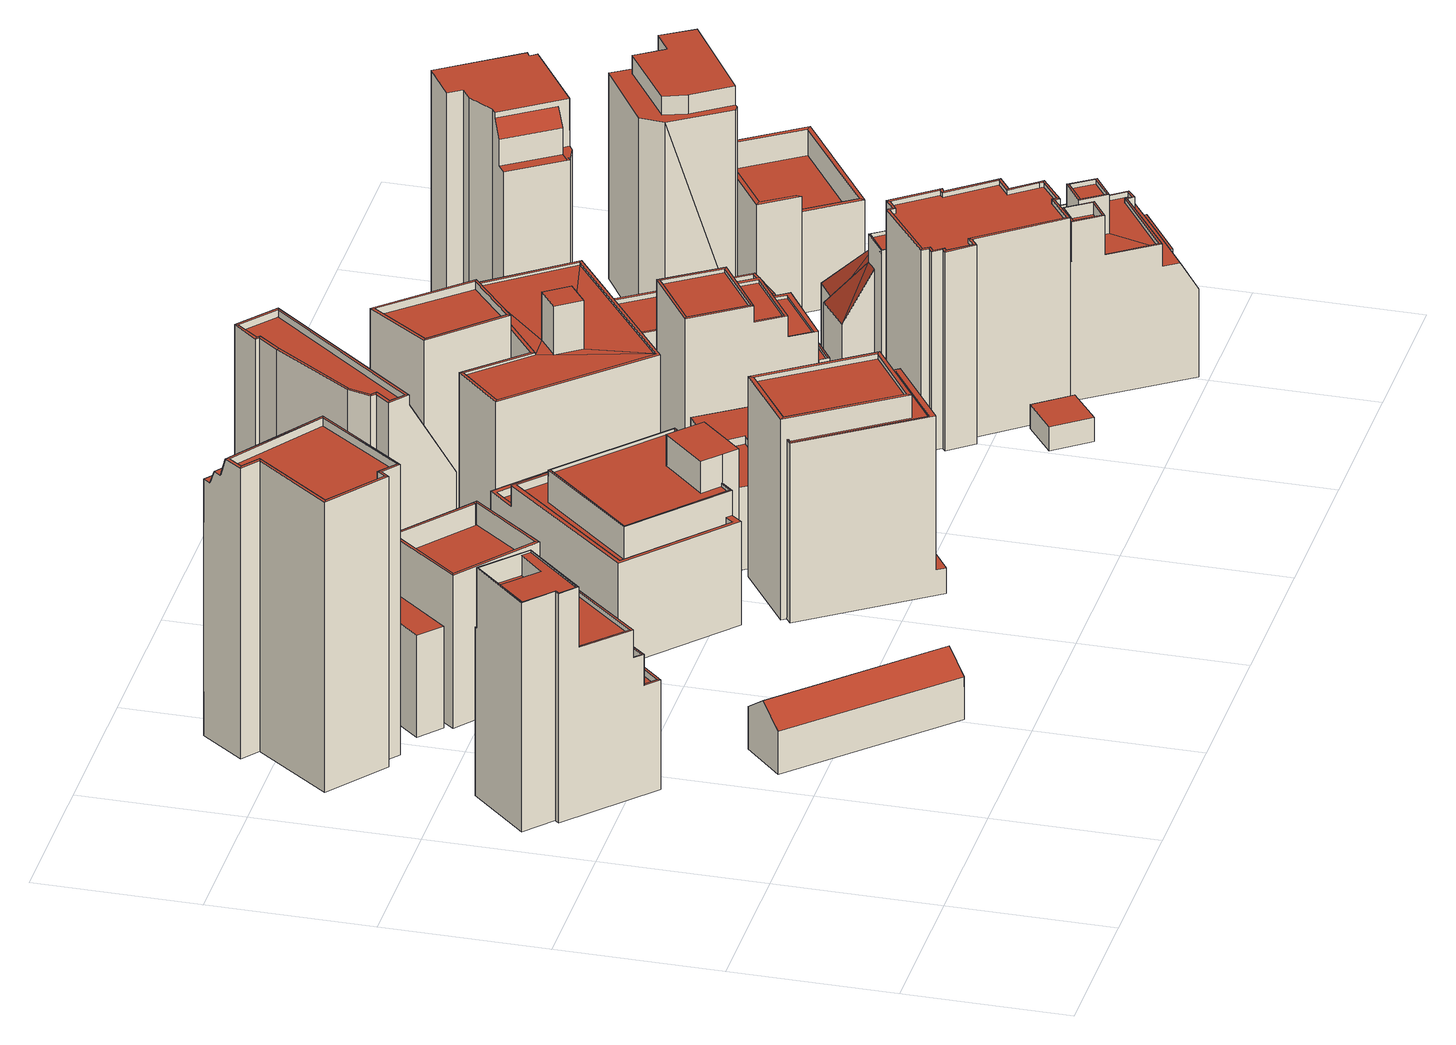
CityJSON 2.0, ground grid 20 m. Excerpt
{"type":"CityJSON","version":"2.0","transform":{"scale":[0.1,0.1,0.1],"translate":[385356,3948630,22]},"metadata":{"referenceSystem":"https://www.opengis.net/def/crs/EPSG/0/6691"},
"CityObjects":{
"building1":{"type":"Building","attributes":{"class":3002,"usage":401,"measuredHeight":20.7,"storeysAboveGround":6,"storeysBelowGround":1,"prefecture":13,"city":13103,"footprintArea":299.61,"fireproofType":1001,"coverageRatio":80,"floorAreaRatio":500,"surveyYear":2021,"urbanPlanType":21,"areaClassificationType":22,"landUseType":212,"districts":"10","detailedUsage":"1210","floodRisk_description":10,"floodRisk_rank":1,"floodRisk_depth":0.12,"floodRisk_adminType":2,"floodRisk_scale":2},"geometry":[{"type":"Solid","lod":"2","boundaries":[[[[0,1,2,3,4,5,6,7,8,9]],[[10,11,12,13,14,15,16]],[[17,18,19,20]],[[21,22,23,24]],[[25,26,27,28,29,30]],[[31,32,33,34]],[[35,36,23,22]],[[37,38,39,40]],[[24,41,42,21]],[[43,44,45,46]],[[47,48,49,50]],[[41,43,46,42]],[[39,38,51,52,53]],[[50,54,55,56,47]],[[57,58,59,60,61,62,63]],[[64,65,66,67,68,69,70,71]],[[72,37,40,73]],[[61,74,75,76,62]],[[77,78,79,80]],[[81,82,83,84,85,86,87,88]],[[89,75,74,80,79]],[[73,90,91,92,72]],[[44,36,35,45]],[[48,34,33,49]],[[38,9,8,51]],[[21,42,83,82]],[[40,39,71,70]],[[74,61,29,28]],[[73,40,70,69]],[[87,86,20,19]],[[62,76,15,14,32,31,63]],[[60,59,44,43,25,30]],[[61,60,30,29]],[[55,16,15,76,75,89,56]],[[24,23,3,2]],[[45,18,17,85,84,46]],[[90,73,69,68]],[[23,36,4,3]],[[33,32,14,13]],[[54,50,11,10]],[[22,21,82,81]],[[66,48,47,92,91,67]],[[39,53,64,71]],[[55,54,10,16]],[[42,46,84,83]],[[35,22,81,88]],[[53,52,65,64]],[[25,43,41,78,77,26]],[[37,0,9,38]],[[6,57,63,31,34,7]],[[72,1,0,37]],[[66,65,52,51,8,7,34,48]],[[45,35,88,87,19,18]],[[77,80,27,26]],[[49,33,13,12]],[[4,36,44,59,58,5]],[[50,49,12,11]],[[57,6,5,58]],[[91,90,68,67]],[[56,89,79,78,41,24,2,1,72,92,47]],[[86,85,17,20]],[[80,74,28,27]]]],"semantics":{"surfaces":[{"type":"GroundSurface"},{"type":"RoofSurface"},{"type":"WallSurface"}],"values":[[0,1,1,1,1,1,1,1,1,1,1,1,1,1,1,1,1,1,1,1,1,1,1,1,2,2,2,2,2,2,2,2,2,2,2,2,2,2,2,2,2,2,2,2,2,2,2,2,2,2,2,2,2,2,2,2,2,2,2,2,2,2]]}}]},
"building2":{"type":"Building","attributes":{"class":3001,"usage":422,"measuredHeight":5.8,"storeysAboveGround":1,"storeysBelowGround":0,"prefecture":13,"city":13103,"footprintArea":157.01,"fireproofType":1002,"coverageRatio":60,"floorAreaRatio":400,"surveyYear":2021,"urbanPlanType":21,"areaClassificationType":22,"landUseType":214,"districts":"6","detailedUsage":"1121","floodRisk_description":10,"floodRisk_rank":1,"floodRisk_depth":0.22,"floodRisk_adminType":2,"floodRisk_scale":2},"geometry":[{"type":"Solid","lod":"2","boundaries":[[[[93,94,95,96]],[[97,98,99,100]],[[101,102,99,98]],[[93,100,99,102,94]],[[101,95,94,102]],[[95,101,98,97,96]],[[100,93,96,97]]]],"semantics":{"surfaces":[{"type":"GroundSurface"},{"type":"RoofSurface"},{"type":"WallSurface"}],"values":[[0,1,1,2,2,2,2]]}}]},
"building3":{"type":"Building","attributes":{"class":3002,"usage":401,"measuredHeight":36.3,"storeysAboveGround":9,"storeysBelowGround":0,"prefecture":13,"city":13103,"footprintArea":231.7,"fireproofType":1001,"coverageRatio":80,"floorAreaRatio":500,"surveyYear":2021,"urbanPlanType":21,"areaClassificationType":22,"landUseType":212,"districts":"10","detailedUsage":"1210","floodRisk_description":10,"floodRisk_rank":1,"floodRisk_depth":0.48,"floodRisk_adminType":2,"floodRisk_scale":2},"geometry":[{"type":"Solid","lod":"2","boundaries":[[[[103,104,105,106,107,108,109,110]],[[111,112,113,114]],[[115,116,117]],[[111,118,112]],[[118,119,112]],[[120,121,122,123]],[[115,124,116]],[[116,124,125]],[[116,123,122,117]],[[126,127,128,129]],[[130,131,132,133,134,135,136,137]],[[120,138,139,121]],[[126,140,141,127]],[[142,125,119,118]],[[124,115,140]],[[141,140,115]],[[142,116,125]],[[129,128,139,138]],[[115,135,134,141]],[[143,114,144]],[[127,133,132,128]],[[103,110,140,126]],[[112,119,125]],[[112,125,144]],[[140,110,109]],[[121,130,137,122]],[[107,123,116,142,118,111,114,143,108]],[[139,131,130,121]],[[125,140,144]],[[109,108,143,144]],[[122,137,136,117]],[[104,103,126,129]],[[112,144,113]],[[128,132,131,139]],[[117,136,135,115]],[[114,113,144]],[[140,109,144]],[[141,134,133,127]],[[107,106,120,123]],[[105,104,129,138]],[[125,124,140]],[[106,105,138,120]]]],"semantics":{"surfaces":[{"type":"GroundSurface"},{"type":"RoofSurface"},{"type":"WallSurface"}],"values":[[0,1,1,1,1,1,1,1,1,1,1,1,1,1,1,1,1,1,2,2,2,2,2,2,2,2,2,2,2,2,2,2,2,2,2,2,2,2,2,2,2,2]]}}]},
"building4":{"type":"Building","attributes":{"class":9999,"usage":461,"measuredHeight":12.4,"storeysAboveGround":9999,"storeysBelowGround":9999,"prefecture":13,"city":13103,"footprintArea":-9999,"fireproofType":1011,"coverageRatio":80,"floorAreaRatio":500,"surveyYear":1,"urbanPlanType":21,"areaClassificationType":22,"landUseType":212,"districts":"10","detailedUsage":"0","floodRisk_description":10,"floodRisk_rank":1,"floodRisk_depth":0.09,"floodRisk_adminType":2,"floodRisk_scale":2},"geometry":[{"type":"Solid","lod":"2","boundaries":[[[[145,146,147,148,149]],[[150,151,152,153,154]],[[145,149,151,150]],[[147,146,154,153]],[[148,147,153,152]],[[149,148,152,151]],[[146,145,150,154]]]],"semantics":{"surfaces":[{"type":"GroundSurface"},{"type":"RoofSurface"},{"type":"WallSurface"}],"values":[[0,1,2,2,2,2,2]]}}]},
"building5":{"type":"Building","attributes":{"class":3002,"usage":401,"measuredHeight":16.7,"storeysAboveGround":5,"storeysBelowGround":0,"prefecture":13,"city":13103,"footprintArea":138.79,"fireproofType":1001,"coverageRatio":80,"floorAreaRatio":500,"surveyYear":2021,"urbanPlanType":21,"areaClassificationType":22,"landUseType":212,"districts":"10","detailedUsage":"1210","floodRisk_description":10,"floodRisk_rank":1,"floodRisk_depth":0.01,"floodRisk_adminType":2,"floodRisk_scale":2},"geometry":[{"type":"Solid","lod":"2","boundaries":[[[[155,156,157,158,159]],[[160,161,162,163]],[[164,165,166,167]],[[168,169,170,171,172]],[[167,166,173,174]],[[174,173,162,161]],[[160,163,165,164]],[[156,155,167,174]],[[155,159,164,167]],[[158,157,161,160]],[[166,165,170,169]],[[163,162,172,171]],[[159,158,160,164]],[[168,172,162,173]],[[165,163,171,170]],[[157,156,174,161]],[[169,168,173,166]]]],"semantics":{"surfaces":[{"type":"GroundSurface"},{"type":"RoofSurface"},{"type":"WallSurface"}],"values":[[0,1,1,1,1,1,1,2,2,2,2,2,2,2,2,2,2]]}}]},
"building6":{"type":"Building","attributes":{"class":3002,"usage":412,"measuredHeight":30.2,"storeysAboveGround":9,"storeysBelowGround":0,"prefecture":13,"city":13103,"footprintArea":281.82,"fireproofType":1001,"coverageRatio":80,"floorAreaRatio":500,"surveyYear":2021,"urbanPlanType":21,"areaClassificationType":22,"landUseType":211,"districts":"10","detailedUsage":"1320","floodRisk_description":10,"floodRisk_rank":1,"floodRisk_depth":0.01,"floodRisk_adminType":2,"floodRisk_scale":2},"geometry":[{"type":"Solid","lod":"2","boundaries":[[[[175,176,177,178,179,180,181,182,183,184]],[[185,186,187,188,189,190,191,192,193,194]],[[195,196,197,198]],[[199,200,201,202]],[[203,204,205,206]],[[207,208,209,210]],[[211,212,213,214]],[[206,205,212,211]],[[207,215,216,208]],[[217,198,197,218]],[[203,210,209,204]],[[214,213,196,195]],[[217,218,216,215]],[[178,177,203,206]],[[208,185,194,209]],[[202,214,195,199]],[[176,175,207,210]],[[183,182,198,217]],[[196,189,188,197]],[[209,194,193,204]],[[197,188,187,218]],[[205,192,191,212]],[[212,191,190,213]],[[175,184,215,207]],[[218,187,186,216]],[[198,182,181,200,199,195]],[[179,211,214,202,201,180]],[[177,176,210,203]],[[179,178,206,211]],[[204,193,192,205]],[[181,180,201,200]],[[216,186,185,208]],[[184,183,217,215]],[[213,190,189,196]]]],"semantics":{"surfaces":[{"type":"GroundSurface"},{"type":"RoofSurface"},{"type":"WallSurface"}],"values":[[0,1,1,1,1,1,1,1,1,1,1,1,1,2,2,2,2,2,2,2,2,2,2,2,2,2,2,2,2,2,2,2,2,2]]}}]},
"building7":{"type":"Building","attributes":{"class":3002,"usage":401,"measuredHeight":15.8,"storeysAboveGround":5,"storeysBelowGround":1,"prefecture":13,"city":13103,"footprintArea":468.01,"fireproofType":1001,"coverageRatio":60,"floorAreaRatio":400,"surveyYear":2021,"urbanPlanType":21,"areaClassificationType":22,"landUseType":212,"districts":"6","detailedUsage":"1210","floodRisk_description":10,"floodRisk_rank":1,"floodRisk_depth":0.01,"floodRisk_adminType":2,"floodRisk_scale":2},"geometry":[{"type":"Solid","lod":"2","boundaries":[[[[219,220,221,222,223,224]],[[225,226,227,228,229,230,231,232,233,234,235,236,237,238,239,240]],[[241,242,243,244,245,246,247,248]],[[249,250,251,252,253,254,255,256]],[[257,258,259,260]],[[261,262,263,264,265,266,267,268,269,270]],[[271,272,258,257]],[[273,274,275,276,277,278]],[[272,271,279,280]],[[281,282,283,284,285]],[[260,259,286,287]],[[286,288,289,287]],[[253,252,259,258]],[[244,277,276,245]],[[246,275,274,237,236,247]],[[221,220,225,240]],[[227,226,271,257,267,266]],[[231,262,261,232]],[[286,259,252,251]],[[235,287,289,282,281,224,223,248,247,236]],[[233,270,269,234]],[[257,260,268,267]],[[229,264,263,230]],[[280,279,285,284,256,255]],[[245,276,275,246]],[[227,266,265,228]],[[274,273,238,237]],[[240,239,242,241,222,221]],[[228,265,264,229]],[[219,279,271,226,225,220]],[[243,278,277,244]],[[230,263,262,231]],[[234,269,268,260,287,235]],[[273,278,243,242,239,238]],[[232,261,270,233]],[[272,280,255,254]],[[223,222,241,248]],[[288,286,251,250]],[[288,250,249,283,282,289]],[[254,253,258,272]],[[281,285,279,219,224]],[[284,283,249,256]]]],"semantics":{"surfaces":[{"type":"GroundSurface"},{"type":"RoofSurface"},{"type":"WallSurface"}],"values":[[0,1,1,1,1,1,1,1,1,1,1,1,2,2,2,2,2,2,2,2,2,2,2,2,2,2,2,2,2,2,2,2,2,2,2,2,2,2,2,2,2,2]]}}]},
"building8":{"type":"Building","attributes":{"class":3002,"usage":412,"measuredHeight":25.2,"storeysAboveGround":7,"storeysBelowGround":0,"prefecture":13,"city":13103,"footprintArea":206.18,"fireproofType":1001,"coverageRatio":60,"floorAreaRatio":400,"surveyYear":2021,"urbanPlanType":21,"areaClassificationType":22,"landUseType":211,"districts":"6","detailedUsage":"1320"},"geometry":[{"type":"Solid","lod":"2","boundaries":[[[[290,291,292,293,294,295,296,297,298,299]],[[300,301,302,303,304,305,306,307,308,309]],[[310,311,312,313,314,315]],[[316,317,318,319]],[[320,321,322,323]],[[324,325,326,327]],[[319,318,325,324]],[[328,329,330,331,332,333,334,335]],[[327,326,317,316]],[[296,295,328,335]],[[290,299,316,319]],[[310,315,302,301,324,327]],[[298,297,308,307]],[[300,309,334,333]],[[308,297,296,335,334,309]],[[303,314,313,304]],[[304,313,312,305]],[[325,323,322,326]],[[293,292,331,330]],[[305,312,311,306]],[[318,320,323,325]],[[295,294,329,328]],[[326,322,321,317]],[[302,315,314,303]],[[301,300,333,332,291,290,319,324]],[[316,299,298,307,306,311,310,327]],[[292,291,332,331]],[[317,321,320,318]],[[294,293,330,329]]]],"semantics":{"surfaces":[{"type":"GroundSurface"},{"type":"RoofSurface"},{"type":"WallSurface"}],"values":[[0,1,1,1,1,1,1,1,1,2,2,2,2,2,2,2,2,2,2,2,2,2,2,2,2,2,2,2,2]]}}]},
"building9":{"type":"Building","attributes":{"class":3002,"usage":413,"measuredHeight":11,"storeysAboveGround":4,"storeysBelowGround":0,"prefecture":13,"city":13103,"footprintArea":265.56,"fireproofType":1001,"coverageRatio":60,"floorAreaRatio":400,"surveyYear":2021,"urbanPlanType":21,"areaClassificationType":22,"landUseType":211,"districts":"6","detailedUsage":"1230"},"geometry":[{"type":"Solid","lod":"2","boundaries":[[[[336,337,338,339,340,341,342,343]],[[344,345,346,347]],[[348,349,350,351,352,353,354,355,356,357]],[[348,357,344,347]],[[349,348,347,346]],[[341,340,355,354]],[[336,343,352,351]],[[340,339,356,355]],[[337,336,351,350]],[[339,338,345,344,357,356]],[[343,342,353,352]],[[337,350,349,346,345,338]],[[342,341,354,353]]]],"semantics":{"surfaces":[{"type":"GroundSurface"},{"type":"RoofSurface"},{"type":"WallSurface"}],"values":[[0,1,1,2,2,2,2,2,2,2,2,2,2]]}}]},
"building10":{"type":"Building","attributes":{"class":3002,"usage":401,"measuredHeight":23.8,"storeysAboveGround":7,"storeysBelowGround":0,"prefecture":13,"city":13103,"footprintArea":110.88,"fireproofType":1001,"coverageRatio":60,"floorAreaRatio":400,"surveyYear":2021,"urbanPlanType":21,"areaClassificationType":22,"landUseType":212,"districts":"6","detailedUsage":"1210"},"geometry":[{"type":"Solid","lod":"2","boundaries":[[[[358,359,360,361]],[[362,363,364,365]],[[366,367,368,369]],[[370,371,372,373]],[[369,368,371,370]],[[373,372,367,366]],[[372,364,363,367]],[[358,361,370,373]],[[368,362,365,371]],[[371,365,364,372]],[[361,360,369,370]],[[366,369,360,359]],[[359,358,373,366]],[[367,363,362,368]]]],"semantics":{"surfaces":[{"type":"GroundSurface"},{"type":"RoofSurface"},{"type":"WallSurface"}],"values":[[0,1,1,1,1,1,2,2,2,2,2,2,2,2]]}}]},
"building11":{"type":"Building","attributes":{"class":3002,"usage":401,"measuredHeight":19.7,"storeysAboveGround":5,"storeysBelowGround":0,"prefecture":13,"city":13103,"footprintArea":479.63,"fireproofType":1001,"coverageRatio":60,"floorAreaRatio":400,"surveyYear":2021,"urbanPlanType":21,"areaClassificationType":22,"landUseType":212,"districts":"6","detailedUsage":"1210"},"geometry":[{"type":"Solid","lod":"2","boundaries":[[[[374,375,376,377,378,379,380,381,382,383]],[[384,385,386,387]],[[388,389,390,391]],[[392,393,394,395,396,397]],[[398,399,400,401]],[[402,387,386,403]],[[402,403,404]],[[384,405,406,385]],[[407,391,390,408,409,410]],[[411,412,413,402,404,406]],[[414,415,416,417,418,419,420,421]],[[388,396,395,389]],[[410,409,393,392]],[[406,404,385]],[[378,377,408,390]],[[392,397,405,384]],[[407,402,413]],[[382,381,419,418]],[[402,407,410,387]],[[384,387,410,392]],[[401,386,385,398]],[[411,406,396,388]],[[399,404,403,400]],[[391,407,413,412]],[[421,420,393,409]],[[390,389,379,378]],[[389,395,380,379]],[[415,375,374,416]],[[388,391,412,411]],[[403,386,401,400]],[[395,394,419,381,380]],[[397,396,406,405]],[[385,404,399,398]],[[394,393,420,419]],[[376,375,415,414]],[[421,409,408,377,376,414]],[[383,382,418,417]],[[374,383,417,416]]]],"semantics":{"surfaces":[{"type":"GroundSurface"},{"type":"RoofSurface"},{"type":"WallSurface"}],"values":[[0,1,1,1,1,1,1,1,1,1,1,1,1,1,2,2,2,2,2,2,2,2,2,2,2,2,2,2,2,2,2,2,2,2,2,2,2,2]]}}]},
"building12":{"type":"Building","attributes":{"class":3002,"usage":412,"measuredHeight":21,"storeysAboveGround":7,"storeysBelowGround":0,"prefecture":13,"city":13103,"footprintArea":157.37,"fireproofType":1001,"coverageRatio":60,"floorAreaRatio":400,"surveyYear":2021,"urbanPlanType":21,"areaClassificationType":22,"landUseType":211,"districts":"6","detailedUsage":"1320"},"geometry":[{"type":"Solid","lod":"2","boundaries":[[[[422,423,424,425]],[[426,427,428,429]],[[430,431,432,433,434,435,436,437]],[[438,439,440,441,442,443,444,445]],[[446,447,448,449,450,451,452,453]],[[454,455,456,457]],[[458,459,460,461]],[[457,456,459,458]],[[462,463,464,465]],[[466,467,468,469]],[[461,460,455,454]],[[470,471,472,473]],[[460,465,464,455]],[[459,462,465,460]],[[444,453,452,437,436,454,457,425,424,445]],[[432,468,467,433]],[[461,432,431]],[[451,473,472,448,447,430,437,452]],[[448,472,471,449]],[[442,426,429,443]],[[457,458,422,425]],[[461,435,432]],[[433,467,466,434]],[[443,429,428,440,439,446,453,444]],[[455,464,463,456]],[[450,470,473,451]],[[434,466,469,435]],[[441,427,426,442]],[[449,471,470,450]],[[424,423,438,445]],[[456,463,462,459]],[[454,436,435,461]],[[468,435,469]],[[440,428,427,441]],[[439,438,423,422,458,461,431,430,447,446]],[[468,432,435]]]],"semantics":{"surfaces":[{"type":"GroundSurface"},{"type":"RoofSurface"},{"type":"WallSurface"}],"values":[[0,1,1,1,1,1,1,1,1,1,1,1,2,2,2,2,2,2,2,2,2,2,2,2,2,2,2,2,2,2,2,2,2,2,2,2]]}}]},
"building13":{"type":"Building","attributes":{"class":9999,"usage":461,"measuredHeight":-9999,"storeysAboveGround":9999,"storeysBelowGround":9999,"prefecture":13,"city":13103,"footprintArea":-9999,"fireproofType":1011,"coverageRatio":60,"floorAreaRatio":400,"surveyYear":1,"urbanPlanType":21,"areaClassificationType":22,"landUseType":211,"districts":"6","detailedUsage":"0"},"geometry":[{"type":"Solid","lod":"2","boundaries":[[[[474,475,476,477]],[[478,479,480,481]],[[477,476,481,480]],[[474,477,480,479]],[[476,475,478,481]],[[475,474,479,478]]]],"semantics":{"surfaces":[{"type":"GroundSurface"},{"type":"RoofSurface"},{"type":"WallSurface"}],"values":[[0,1,2,2,2,2]]}}]},
"building14":{"type":"Building","attributes":{"class":3002,"usage":412,"measuredHeight":24.8,"storeysAboveGround":8,"storeysBelowGround":0,"prefecture":13,"city":13103,"footprintArea":273.54,"fireproofType":1001,"coverageRatio":60,"floorAreaRatio":400,"surveyYear":2021,"urbanPlanType":21,"areaClassificationType":22,"landUseType":211,"districts":"6","detailedUsage":"1320"},"geometry":[{"type":"Solid","lod":"2","boundaries":[[[[482,483,484,485,486,487,488,489,490,491,492,493,494,495,496,497,498,499,500]],[[501,502,503,504]],[[504,503,505,506]],[[507,508,509,510,511,512,513,514,515,516,517,518,519,520,521,522,523,524,525]],[[526,527,528,529]],[[530,531,532,533]],[[534,535,536,537]],[[538,539,540,541]],[[542,543,544,545]],[[546,547,528,527]],[[542,548,549,543]],[[534,550,551,535]],[[552,553,547,546]],[[538,537,536,539]],[[541,540,554,555]],[[526,529,549,548]],[[556,557,551,550]],[[501,533,532,502]],[[552,506,505,553]],[[545,544,557,556]],[[530,555,554,531]],[[485,484,527,526]],[[486,485,526,548]],[[488,487,542,545]],[[539,515,514,540]],[[554,513,512,531]],[[529,523,522,549]],[[500,499,504,506]],[[528,524,523,529]],[[549,522,521,543]],[[503,509,508,505]],[[487,486,548,542]],[[482,500,506,552]],[[553,507,525,547]],[[543,521,520,544]],[[535,517,516,536]],[[536,516,515,539]],[[502,510,509,503]],[[490,489,556,550]],[[493,492,537,538]],[[544,520,519,557]],[[489,488,545,556]],[[532,511,510,502]],[[496,495,555,530]],[[531,512,511,532]],[[491,490,550,534]],[[494,493,538,541]],[[551,518,517,535]],[[547,525,524,528]],[[483,482,552,546]],[[540,514,513,554]],[[505,508,507,553]],[[498,497,533,501]],[[557,519,518,551]],[[484,483,546,527]],[[492,491,534,537]],[[497,496,530,533]],[[495,494,541,555]],[[499,498,501,504]]]],"semantics":{"surfaces":[{"type":"GroundSurface"},{"type":"RoofSurface"},{"type":"WallSurface"}],"values":[[0,1,1,1,1,1,1,1,1,1,1,1,1,1,1,1,1,1,1,1,1,2,2,2,2,2,2,2,2,2,2,2,2,2,2,2,2,2,2,2,2,2,2,2,2,2,2,2,2,2,2,2,2,2,2,2,2,2,2]]}}]},
"building15":{"type":"Building","attributes":{"class":3002,"usage":401,"measuredHeight":10.5,"storeysAboveGround":5,"storeysBelowGround":0,"prefecture":13,"city":13103,"footprintArea":204.45,"fireproofType":1001,"coverageRatio":60,"floorAreaRatio":400,"surveyYear":2021,"urbanPlanType":21,"areaClassificationType":22,"landUseType":212,"districts":"6","detailedUsage":"1210"},"geometry":[{"type":"Solid","lod":"2","boundaries":[[[[558,559,560,561,562,563,564,565,566,567,568,569]],[[570,571,572,573]],[[574,575,576,577,578,579]],[[580,581,582,583,584,585,586]],[[587,588,589,590]],[[591,573,592,593,594]],[[595,596,597,598]],[[599,600,589,588]],[[601,602,597,596]],[[587,590,602,601]],[[595,598,600,599]],[[559,558,593,592]],[[565,588,587,581,566]],[[598,577,576,600]],[[590,574,579,602]],[[597,578,577,598]],[[589,575,574,590]],[[561,560,573,572]],[[581,587,601,582]],[[584,594,593,558,569,585]],[[599,564,563,570,595]],[[602,579,578,597]],[[591,583,582,601,596,573]],[[560,559,592,573]],[[563,562,571,570]],[[562,561,572,571]],[[568,567,580,586]],[[583,591,594,584]],[[567,566,581,580]],[[569,568,586,585]],[[565,564,599,588]],[[573,596,595,570]],[[600,576,575,589]]]],"semantics":{"surfaces":[{"type":"GroundSurface"},{"type":"RoofSurface"},{"type":"WallSurface"}],"values":[[0,1,1,1,1,1,1,1,1,1,1,2,2,2,2,2,2,2,2,2,2,2,2,2,2,2,2,2,2,2,2,2,2]]}}]},
"building16":{"type":"Building","attributes":{"class":3002,"usage":401,"measuredHeight":11.8,"storeysAboveGround":5,"storeysBelowGround":0,"prefecture":13,"city":13103,"footprintArea":164.03,"fireproofType":1001,"coverageRatio":60,"floorAreaRatio":400,"surveyYear":2021,"urbanPlanType":21,"areaClassificationType":22,"landUseType":212,"districts":"6","detailedUsage":"1210"},"geometry":[{"type":"Solid","lod":"2","boundaries":[[[[603,604,605,606,607,608,609,610,611,612]],[[613,614,615,616]],[[617,618,619,620]],[[621,622,623,624,625,626,627,628]],[[629,630,631,632]],[[633,634,635,636]],[[637,638,639,640]],[[641,642,613]],[[632,631,643,644]],[[645,646,615]],[[647,648,638,637]],[[649,650,651,652,653,654]],[[655,656,635,634]],[[613,616,641]],[[633,636,648,647]],[[645,657,620]],[[645,620,646]],[[640,639,656,655]],[[643,658,659,644]],[[630,629,660,661]],[[620,619,646]],[[615,614,645]],[[623,622,658,643]],[[626,625,630,661]],[[613,655,634,627,626,661,660,614]],[[636,649,654,648]],[[640,609,608,644,659,637]],[[656,651,650,635]],[[643,631,624,623]],[[639,652,651,656]],[[605,604,646,619]],[[604,603,615,646]],[[607,606,618,617]],[[660,629,645,614]],[[635,650,649,636]],[[608,607,617,620,657,632,644]],[[612,611,641,616]],[[629,632,657,645]],[[606,605,619,618]],[[648,654,653,638]],[[640,655,613,642,610,609]],[[631,630,625,624]],[[621,628,633,647]],[[641,611,610,642]],[[638,653,652,639]],[[658,622,621,647,637,659]],[[603,612,616,615]],[[634,633,628,627]]]],"semantics":{"surfaces":[{"type":"GroundSurface"},{"type":"RoofSurface"},{"type":"WallSurface"}],"values":[[0,1,1,1,1,1,1,1,1,1,1,1,1,1,1,1,1,1,1,1,1,1,2,2,2,2,2,2,2,2,2,2,2,2,2,2,2,2,2,2,2,2,2,2,2,2,2,2]]}}]},
"building17":{"type":"Building","attributes":{"class":3002,"usage":401,"measuredHeight":14.6,"storeysAboveGround":6,"storeysBelowGround":0,"prefecture":13,"city":13103,"footprintArea":273.6,"fireproofType":1001,"coverageRatio":60,"floorAreaRatio":400,"surveyYear":2021,"urbanPlanType":21,"areaClassificationType":22,"landUseType":212,"districts":"6","detailedUsage":"1210","floodRisk_description":10,"floodRisk_rank":1,"floodRisk_depth":0.04,"floodRisk_adminType":2,"floodRisk_scale":2},"geometry":[{"type":"Solid","lod":"2","boundaries":[[[[662,663,664,665,666,667,668,669]],[[670,671,672,673]],[[674,675,676,677,678,679]],[[680,681,682,683]],[[684,685,686,687]],[[688,689,690,691]],[[692,693,694,695,696,697]],[[698,699,700,701,702,703,704]],[[705,706,685,684]],[[707,708,709,710,697,696,711,712,713]],[[714,715,716,717]],[[718,719,720,721,722,723,724,725,726]],[[727,728,729,730]],[[687,686,731,732]],[[732,731,706,705]],[[733,734,688,691]],[[735,736,737,738]],[[739,740,741,742]],[[743,744,745,746]],[[673,672,740,739]],[[747,712,711,748,695,694,749,750]],[[719,751,752,703,720]],[[681,680,753,754]],[[717,716,744,743]],[[742,741,671,670]],[[714,754,753,715]],[[733,746,745,734]],[[713,712,716,715]],[[674,698,704,752,751,663,662,675]],[[708,680,683,755,709]],[[688,734,749,694]],[[668,667,678,677]],[[696,687,732,711]],[[728,727,741,740]],[[711,732,705,748]],[[670,692,697,710,756,757,742]],[[733,726,725,746]],[[701,721,720,702]],[[743,746,725,724]],[[757,756,755,683]],[[669,668,677,676]],[[671,741,727,730]],[[748,705,684,695]],[[672,671,730,729]],[[665,664,681,754]],[[695,684,687,696]],[[694,693,689,688]],[[756,710,709,755]],[[700,722,721,701]],[[750,749,734,745]],[[667,666,714,717,723,722,700,699,679,678]],[[689,693,692,670,673,690]],[[729,728,740,672]],[[744,716,712,747]],[[752,704,703]],[[682,681,664,663,751,719,718,691,690,673,739]],[[708,707,753,680]],[[685,706,738,737]],[[724,723,717,743]],[[733,691,718,726]],[[736,735,731,686]],[[737,736,686,685]],[[739,742,757,683,682]],[[662,669,676,675]],[[745,744,747,750]],[[715,753,707,713]],[[666,665,754,714]],[[706,731,735,738]],[[679,699,698,674]],[[702,720,703]]]],"semantics":{"surfaces":[{"type":"GroundSurface"},{"type":"RoofSurface"},{"type":"WallSurface"}],"values":[[0,1,1,1,1,1,1,1,1,1,1,1,1,1,1,1,1,1,1,1,1,1,1,1,1,1,1,2,2,2,2,2,2,2,2,2,2,2,2,2,2,2,2,2,2,2,2,2,2,2,2,2,2,2,2,2,2,2,2,2,2,2,2,2,2,2,2,2,2,2]]}}]},
"building18":{"type":"Building","attributes":{"class":3002,"usage":412,"measuredHeight":11.7,"storeysAboveGround":4,"storeysBelowGround":0,"prefecture":13,"city":13103,"footprintArea":74.28,"fireproofType":1001,"coverageRatio":60,"floorAreaRatio":400,"surveyYear":2021,"urbanPlanType":21,"areaClassificationType":22,"landUseType":211,"districts":"6","detailedUsage":"1320"},"geometry":[{"type":"Solid","lod":"2","boundaries":[[[[758,759,760,761]],[[762,763,764,765]],[[766,767,768]],[[769,770,771,772]],[[773,774,775,776]],[[777,778,763,762]],[[768,779,766]],[[765,764,780,781]],[[781,780,778,777]],[[760,773,776,767,766,777,762,761]],[[760,759,774,773]],[[763,771,770,764]],[[778,772,771,763]],[[780,769,772,778]],[[758,761,762,765]],[[775,768,767,776]],[[779,768,775,774,759,758,765,781]],[[766,779,781,777]],[[764,770,769,780]]]],"semantics":{"surfaces":[{"type":"GroundSurface"},{"type":"RoofSurface"},{"type":"WallSurface"}],"values":[[0,1,1,1,1,1,1,1,1,2,2,2,2,2,2,2,2,2,2]]}}]},
"building19":{"type":"Building","attributes":{"class":3001,"usage":412,"measuredHeight":29.3,"storeysAboveGround":10,"storeysBelowGround":0,"prefecture":13,"city":13103,"footprintArea":144.29,"fireproofType":1001,"coverageRatio":60,"floorAreaRatio":400,"surveyYear":2021,"urbanPlanType":21,"areaClassificationType":22,"landUseType":211,"districts":"6","detailedUsage":"1320"},"geometry":[{"type":"Solid","lod":"2","boundaries":[[[[782,783,784,785,786,787,788,789,790,791,792,793,794]],[[795,796,797,798,799,800,801,802,803,804]],[[805,806,807,808]],[[809,810,811,812]],[[813,814,815,808,807,816,817,818]],[[794,804,803,814,813,782]],[[811,805,808,812]],[[785,784,817,816]],[[788,787,801,800]],[[783,782,813,818]],[[794,793,795,804]],[[784,783,818,817]],[[805,811,810,802,801,787,786,806]],[[791,790,798,797]],[[793,792,796,795]],[[786,785,816,807,806]],[[790,789,799,798]],[[815,809,812,808]],[[792,791,797,796]],[[803,802,810,809,815,814]],[[789,788,800,799]]]],"semantics":{"surfaces":[{"type":"GroundSurface"},{"type":"RoofSurface"},{"type":"WallSurface"}],"values":[[0,1,1,1,1,2,2,2,2,2,2,2,2,2,2,2,2,2,2,2,2]]}}]},
"building20":{"type":"Building","attributes":{"class":3002,"usage":412,"measuredHeight":26,"storeysAboveGround":11,"storeysBelowGround":0,"prefecture":13,"city":13103,"footprintArea":213.2,"fireproofType":1001,"coverageRatio":60,"floorAreaRatio":400,"surveyYear":2021,"urbanPlanType":21,"areaClassificationType":22,"landUseType":211,"districts":"6","detailedUsage":"1320"},"geometry":[{"type":"Solid","lod":"2","boundaries":[[[[819,820,821,822,823,824,825,826,827,828,829]],[[830,831,832,833,834,835,836,837,838,839,840]],[[841,842,843,844,845,846,847]],[[848,849,850]],[[844,843,840,839]],[[820,819,841,847]],[[823,850,824]],[[828,827,833,832]],[[841,819,829,831,830,842]],[[823,836,835]],[[827,826,834,833]],[[823,835,848]],[[829,828,832,831]],[[823,848,850]],[[825,824,850,849]],[[845,844,839,838]],[[821,820,847,846]],[[834,826,825,849,848,835]],[[838,837,822,821,846,845]],[[830,840,843,842]],[[823,822,837,836]]]],"semantics":{"surfaces":[{"type":"GroundSurface"},{"type":"RoofSurface"},{"type":"WallSurface"}],"values":[[0,1,1,1,2,2,2,2,2,2,2,2,2,2,2,2,2,2,2,2,2]]}}]},
"building21":{"type":"Building","attributes":{"class":9999,"usage":461,"measuredHeight":9.8,"storeysAboveGround":9999,"storeysBelowGround":9999,"prefecture":13,"city":13103,"footprintArea":-9999,"fireproofType":1011,"coverageRatio":60,"floorAreaRatio":400,"surveyYear":1,"urbanPlanType":21,"areaClassificationType":22,"landUseType":211,"districts":"6","detailedUsage":"0"},"geometry":[{"type":"Solid","lod":"2","boundaries":[[[[851,852,853,854,855,856]],[[857,858,859,860]],[[861,862,863,864]],[[865,866,867,868]],[[869,870,859,858]],[[866,865,870,869]],[[857,860,871,872]],[[873,864,863,874]],[[875,876,877,878,879,880]],[[853,852,869,858]],[[852,851,866,869]],[[860,877,876,871]],[[864,856,855,872,861]],[[875,863,862,871,876]],[[865,880,879,870]],[[855,854,857,872]],[[854,853,858,857]],[[859,878,877,860]],[[871,862,861,872]],[[880,865,868,874,863,875]],[[864,873,867,866,851,856]],[[867,873,874,868]],[[870,879,878,859]]]],"semantics":{"surfaces":[{"type":"GroundSurface"},{"type":"RoofSurface"},{"type":"WallSurface"}],"values":[[0,1,1,1,1,1,1,1,1,2,2,2,2,2,2,2,2,2,2,2,2,2,2]]}}]}
},
"vertices":[
[257,491,33],[134,359,33],[34,451,33],[38,456,33],[5,486,33],[70,556,33],[93,534,33],[125,569,33],[146,550,33],[167,574,33],[109,384,203],[117,377,203],[214,488,203],[125,566,203],[118,558,203],[196,486,203],[108,385,203],[110,513,300],[68,552,300],[39,522,300],[81,483,300],[36,451,328],[40,456,328],[38,456,328],[34,451,328],[121,505,244],[56,435,244],[106,388,244],[193,485,244],[118,555,244],[94,529,244],[117,560,214],[118,558,214],[125,566,214],[125,569,214],[7,486,328],[5,486,328],[257,491,174],[167,574,174],[167,570,174],[253,491,174],[54,433,328],[54,435,328],[121,505,328],[68,554,328],[68,552,328],[119,505,328],[117,374,214],[216,488,214],[214,488,214],[117,377,214],[146,550,174],[148,548,174],[150,551,174],[109,384,214],[108,385,214],[107,384,214],[93,534,250],[70,556,250],[68,554,250],[94,529,250],[118,555,250],[120,557,250],[117,560,250],[150,551,165],[148,548,165],[216,488,165],[119,377,165],[121,375,165],[134,363,165],[253,491,165],[167,570,165],[134,359,174],[134,363,174],[193,485,250],[195,484,250],[196,486,250],[56,435,250],[54,433,250],[104,386,250],[106,388,250],[40,456,326],[36,451,326],[54,435,326],[119,505,326],[110,513,326],[81,483,326],[39,522,326],[7,486,326],[107,384,250],[121,375,174],[119,377,174],[117,374,174],
[395,111,44],[348,65,44],[180,236,44],[226,282,44],[226,282,99],[203,259,123],[371,88,123],[395,111,99],[180,236,99],[348,65,99],
[156,685,9],[148,675,9],[75,730,9],[146,823,9],[125,839,9],[165,892,9],[281,805,9],[177,669,9],[158,883,339],[275,798,339],[281,806,339],[165,892,339],[255,778,383],[141,861,383],[142,856,383],[153,877,358],[271,792,358],[146,823,383],[151,824,383],[130,840,383],[125,839,383],[260,779,383],[265,784,358],[156,685,383],[155,690,383],[148,680,383],[148,675,383],[151,824,373],[80,731,373],[148,680,373],[155,690,373],[177,673,373],[255,778,373],[142,856,373],[130,840,373],[75,730,383],[80,731,383],[177,669,383],[177,673,383],[146,868,358],[165,892,283],[281,805,283],
[184,652,30],[268,748,30],[286,733,30],[277,707,30],[211,628,30],[184,652,161],[211,628,161],[277,707,161],[286,733,161],[268,748,161],
[302,541,34],[206,616,34],[277,706,34],[368,634,34],[373,631,34],[368,634,231],[277,706,231],[278,701,231],[366,631,231],[373,631,231],[368,630,231],[302,546,231],[302,541,231],[211,617,203],[302,546,203],[368,630,203],[366,631,203],[278,701,203],[211,617,231],[206,616,231],
[303,762,28],[370,860,28],[390,885,28],[386,888,28],[412,919,28],[511,840,28],[359,651,28],[286,710,28],[301,728,28],[296,733,28],[306,761,386],[299,734,386],[306,729,386],[291,710,386],[307,697,386],[455,880,386],[412,915,386],[391,888,386],[394,885,386],[373,858,386],[308,692,395],[307,697,395],[291,710,395],[286,710,395],[308,692,383],[359,651,273],[511,840,273],[459,881,383],[390,885,395],[394,885,395],[391,888,395],[386,888,395],[303,762,395],[306,761,395],[373,858,395],[370,860,395],[412,919,395],[412,915,395],[455,880,395],[459,881,395],[296,733,395],[299,734,395],[301,728,395],[306,729,395],
[518,386,42],[494,358,42],[370,468,42],[536,656,42],[680,528,42],[534,371,42],[494,358,175],[505,371,175],[499,377,175],[491,367,175],[377,468,175],[511,620,175],[625,516,175],[610,499,175],[631,480,175],[621,469,175],[623,467,175],[636,480,175],[617,497,175],[633,518,175],[509,626,175],[370,468,175],[536,656,148],[509,626,148],[512,623,148],[535,649,148],[673,528,148],[632,484,148],[636,480,148],[680,528,148],[546,457,203],[581,424,203],[621,467,203],[499,578,203],[399,468,203],[505,374,203],[517,387,203],[497,405,203],[397,468,207],[399,468,207],[499,578,207],[499,581,207],[610,499,165],[625,516,165],[511,620,165],[377,468,165],[491,367,165],[499,377,165],[397,468,165],[499,581,165],[621,469,165],[631,480,165],[505,371,207],[505,374,207],[633,518,138],[617,497,138],[632,484,138],[673,528,138],[535,649,138],[512,623,138],[518,386,207],[517,387,207],[534,371,244],[583,423,244],[546,457,244],[497,405,244],[518,386,244],[621,467,207],[623,467,207],[581,424,207],[583,423,207],
[596,376,44],[706,218,44],[687,205,44],[693,197,44],[673,182,44],[668,190,44],[614,153,44],[508,305,44],[516,311,44],[512,317,44],[699,227,275],[685,247,275],[682,245,275],[692,230,275],[605,170,275],[511,306,275],[517,310,275],[516,311,275],[508,305,275],[607,163,275],[601,189,272],[517,310,272],[511,306,272],[605,170,272],[692,230,272],[682,245,272],[512,317,302],[518,316,302],[595,369,302],[596,376,302],[595,369,296],[518,316,296],[602,195,296],[679,248,296],[685,247,302],[679,248,302],[602,195,302],[601,189,302],[668,190,77],[673,182,77],[693,197,77],[687,205,77],[706,218,77],[699,227,77],[607,163,77],[614,153,77],
[718,267,44],[699,254,44],[605,391,44],[727,475,44],[819,340,44],[804,329,44],[816,312,44],[729,252,44],[675,440,151],[605,391,151],[629,356,151],[702,406,151],[702,406,161],[629,356,161],[699,254,161],[718,267,161],[729,252,161],[816,312,161],[804,329,161],[819,340,161],[727,475,161],[675,440,161],
[613,752,38],[667,828,38],[758,729,38],[690,672,38],[753,729,275],[668,823,275],[617,752,275],[691,677,275],[667,828,285],[668,823,285],[753,729,285],[758,729,285],[690,672,285],[691,677,285],[617,752,285],[613,752,285],
[838,758,39],[846,764,39],[925,661,39],[723,509,39],[577,661,39],[630,716,39],[693,650,39],[773,711,39],[766,721,39],[830,768,39],[825,744,236],[727,646,236],[748,617,236],[899,646,236],[630,711,239],[630,716,239],[577,661,239],[582,661,239],[825,744,239],[826,749,239],[773,711,239],[693,650,239],[693,645,239],[775,708,239],[727,646,298],[699,625,298],[720,596,298],[748,617,298],[729,518,236],[720,596,236],[699,625,236],[775,708,236],[693,645,236],[724,514,239],[723,509,239],[904,645,239],[899,646,239],[630,711,236],[582,661,236],[724,514,236],[925,661,197],[846,764,203],[837,758,203],[830,768,204],[766,721,204],[773,711,203],[825,749,203],[904,645,197],
[815,536,43],[911,394,43],[836,343,43],[739,484,43],[835,345,191],[908,395,191],[902,404,191],[829,354,191],[883,435,259],[861,468,259],[857,465,259],[877,435,259],[808,388,259],[788,418,259],[785,417,259],[808,384,259],[911,394,195],[904,405,195],[902,404,195],[908,395,195],[835,345,195],[829,354,195],[828,354,195],[836,343,195],[904,405,232],[883,435,232],[880,433,232],[897,407,232],[827,359,232],[809,385,232],[808,384,232],[828,354,232],[785,417,280],[786,421,280],[743,484,280],[739,484,280],[815,536,280],[814,532,280],[857,469,280],[861,468,280],[814,532,275],[743,484,275],[786,421,275],[857,469,275],[808,388,255],[877,435,255],[857,465,255],[788,418,255],[827,359,228],[897,407,228],[880,433,228],[809,385,228],
[989,78,39],[956,121,39],[999,154,39],[1032,111,39],[956,121,70],[989,78,70],[1032,111,70],[999,154,70],
[1007,314,40],[1021,325,40],[1062,271,40],[1057,268,40],[1099,213,40],[1080,199,40],[1102,171,40],[1107,165,40],[1072,138,40],[1068,143,40],[1034,117,40],[961,211,40],[950,203,40],[926,233,40],[931,237,40],[923,248,40],[929,252,40],[923,260,40],[1002,320,40],[929,252,296],[933,252,296],[928,260,296],[923,260,296],[1002,316,296],[1002,320,296],[1006,310,290],[1002,316,290],[928,260,290],[933,252,290],[927,247,290],[935,236,290],[931,233,290],[950,207,290],[962,216,290],[1034,121,290],[1069,147,290],[1073,142,290],[1103,165,290],[1100,169,290],[1076,200,290],[1095,214,290],[1053,268,290],[1057,272,290],[1020,320,290],[1057,268,296],[1062,271,296],[1057,272,296],[1053,268,296],[931,237,296],[935,236,296],[927,247,296],[923,248,296],[1068,143,296],[1069,147,296],[1034,121,296],[1034,117,296],[961,211,296],[962,216,296],[950,207,296],[950,203,296],[1080,199,296],[1076,200,296],[1100,169,296],[1102,171,296],[1021,325,296],[1020,320,296],[1099,213,296],[1095,214,296],[1072,138,296],[1073,142,296],[1007,314,296],[1006,310,296],[931,233,296],[926,233,296],[1107,165,296],[1103,165,296],
[991,627,37],[1080,495,37],[1070,488,37],[1076,479,37],[1035,452,37],[1032,456,37],[1004,437,37],[894,600,37],[917,616,37],[909,628,37],[907,632,37],[963,672,37],[1032,456,122],[1035,452,122],[1076,479,122],[1070,488,122],[919,613,146],[898,599,146],[1005,441,146],[1030,458,146],[1066,489,146],[963,640,146],[909,628,90],[917,616,90],[964,644,90],[976,626,90],[988,631,90],[963,672,90],[907,632,90],[917,616,152],[894,600,152],[898,599,152],[919,613,152],[976,626,122],[1080,495,122],[991,627,122],[988,631,122],[1032,456,152],[1070,488,152],[1066,489,152],[1030,458,152],[1004,437,152],[1005,441,152],[964,644,152],[963,640,152],
[1080,400,34],[1114,423,34],[1141,385,34],[1153,393,34],[1201,324,34],[1095,250,34],[1036,334,34],[1053,347,34],[1031,378,34],[1073,410,34],[1068,357,186],[1078,342,186],[1080,400,123],[1073,410,123],[1201,324,123],[1153,393,123],[1141,385,123],[1190,316,123],[1091,300,182],[1072,287,182],[1096,254,182],[1149,291,182],[1104,355,182],[1080,340,182],[1082,336,182],[1071,328,182],[1105,359,197],[1104,355,197],[1149,291,197],[1153,291,197],[1071,328,222],[1082,336,222],[1081,337,222],[1069,328,222],[1070,285,222],[1070,286,222],[1037,334,222],[1036,334,222],[1031,378,123],[1053,347,186],[1096,254,197],[1095,250,197],[1105,359,186],[1114,423,123],[1091,300,222],[1089,300,222],[1069,328,217],[1081,337,217],[1068,355,217],[1037,334,217],[1070,286,217],[1089,300,217],[1068,357,222],[1068,355,222],[1153,291,186],[1072,287,197],[1070,285,197],[1078,342,197],[1080,340,197],
[1325,113,32],[1168,3,32],[1078,132,32],[1122,163,32],[1130,152,32],[1229,222,32],[1264,173,32],[1277,182,32],[1131,114,263],[1128,114,263],[1104,98,263],[1104,95,263],[1302,97,130],[1325,113,130],[1277,182,130],[1264,173,130],[1229,222,130],[1219,214,130],[1081,131,212],[1078,132,212],[1081,127,212],[1083,128,212],[1161,104,256],[1162,107,256],[1144,133,256],[1140,134,256],[1143,43,212],[1105,96,212],[1104,95,212],[1143,39,212],[1131,114,206],[1105,96,206],[1143,43,206],[1161,104,206],[1140,134,206],[1124,123,206],[1302,97,152],[1219,214,152],[1201,202,152],[1271,103,152],[1222,68,152],[1233,53,152],[1235,50,152],[1193,126,256],[1190,127,256],[1122,160,206],[1081,131,206],[1083,128,206],[1108,146,206],[1172,156,206],[1184,187,206],[1129,149,206],[1130,152,212],[1129,149,212],[1184,187,212],[1184,190,212],[1143,39,183],[1155,21,183],[1222,68,183],[1271,103,183],[1201,202,183],[1184,190,183],[1248,104,183],[1236,94,183],[1230,101,183],[1108,143,248],[1084,126,248],[1104,98,248],[1128,114,248],[1172,153,256],[1172,156,256],[1230,101,212],[1231,104,212],[1172,153,250],[1144,133,250],[1162,107,250],[1190,127,250],[1081,127,263],[1084,126,263],[1108,143,263],[1108,146,263],[1248,104,212],[1245,104,212],[1236,97,212],[1236,94,212],[1245,104,206],[1193,126,206],[1231,104,206],[1236,97,206],[1168,3,145],[1235,50,145],[1122,160,212],[1122,163,212],[1083,128,208],[1108,146,208],[1108,146,212],
[1105,240,34],[1199,305,34],[1236,252,34],[1143,186,34],[1143,186,181],[1144,195,181],[1114,238,181],[1105,240,181],[1192,221,174],[1221,241,152],[1184,295,152],[1152,264,174],[1114,238,174],[1144,195,174],[1183,222,174],[1236,252,127],[1199,305,127],[1184,295,146],[1221,241,146],[1192,221,181],[1183,222,181],[1153,273,174],[1152,264,181],[1153,273,181],
[1075,699,39],[1059,697,39],[1057,699,39],[1053,696,39],[1009,761,39],[1040,782,39],[1057,813,39],[1073,824,39],[1062,840,39],[1106,869,39],[1170,775,39],[1164,771,39],[1170,763,39],[1164,771,338],[1170,775,338],[1106,869,338],[1062,840,338],[1073,824,338],[1057,813,338],[1040,782,338],[1033,777,338],[1083,704,338],[1170,763,338],[1021,769,277],[1009,761,277],[1051,699,277],[1063,707,277],[1075,715,331],[1033,777,331],[1021,769,311],[1063,707,311],[1075,699,277],[1083,704,277],[1075,715,277],[1053,696,277],[1057,699,277],[1059,697,277],
[1236,631,37],[1263,648,37],[1287,609,37],[1171,534,37],[1164,534,37],[1105,621,37],[1119,631,37],[1120,634,37],[1209,691,37],[1226,665,37],[1218,658,37],[1213,665,302],[1218,658,302],[1226,665,302],[1209,691,302],[1120,634,302],[1118,603,302],[1164,534,302],[1171,534,302],[1175,537,302],[1143,583,302],[1133,611,302],[1236,631,326],[1213,665,326],[1133,611,326],[1143,583,326],[1175,537,326],[1287,609,326],[1263,648,326],[1118,603,65],[1119,631,65],[1105,621,65],
[1303,608,35],[1376,502,35],[1233,403,35],[1190,466,35],[1188,464,35],[1158,508,35],[1190,466,166],[1233,403,166],[1234,410,166],[1191,473,166],[1188,464,187],[1189,471,187],[1165,507,187],[1158,508,187],[1302,601,166],[1303,608,166],[1226,555,166],[1229,551,166],[1376,502,166],[1369,503,166],[1189,471,166],[1188,464,166],[1226,555,187],[1229,551,187],[1165,507,132],[1189,471,132],[1191,473,132],[1234,410,132],[1369,503,132],[1302,601,132]
]}
